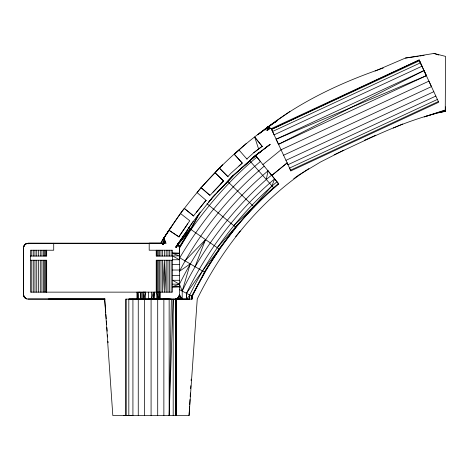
<?xml version="1.0" encoding="UTF-8"?>
<svg xmlns="http://www.w3.org/2000/svg" width="469" height="469" viewBox="0 0 469 469"><rect width="100%" height="100%" fill="white"/><g stroke="black" fill="none" stroke-linecap="round" stroke-linejoin="round"><path stroke-width="0.7" d="M179.48 286.946L172.481 286.946L179.48 286.629L172.481 286.629L179.48 284.155C200.972 240.949 231.082 201.928 268.034 170.833L278.439 183.596C242.555 214.896 212.944 253.424 192.237 296.344L192.237 299.122L175.635 299.122L175.728 415.552L176.244 299.122M199.319 213.225L190.426 229.148L177.997 244.519L176.203 247.444L175.84 247.227L177.71 244.331L178.859 245.568L179.48 247.884L179.48 294.468C179.475 296.39 178.114 298.313 176.244 298.835L175.728 415.552L175.728 299.04M163.869 415.552L163.869 299.128L169.151 299.175L169.151 415.552L171.361 299.134L128.823 299.134L128.823 415.552M383.249 68.04C342.259 82.063 302.499 100.589 267.922 126.976L264.751 129.444L267.899 126.999L270.056 128.272L267.307 130.4L264.751 129.444L268.133 126.835L269.335 128.811L270.056 128.272L268.637 126.425L257.704 134.796M169.151 415.552L173.19 299.134L175.728 299.122M105.765 312.958L104.675 299.134L112.824 415.552L189.06 415.552L189.617 406.09M189.705 404.636L190.004 399.541M190.179 396.627L190.391 392.993M190.649 388.625L190.819 385.717M191.123 380.623L191.205 379.163M189.06 415.552L197.25 298.988C222.582 247.186 260.383 200.322 308.854 168.6M375.124 71.024L405.386 58.062L433.983 53.448L445.55 56.391L445.239 111.311C406.084 119.601 370.252 138.162 334.139 154.793M445.55 106.844L445.239 111.311L439.529 112.56M175.84 247.227L176.526 246.09L176.203 247.444L176.719 245.791L177.991 244.501L177.862 244.12L193.169 221.532L212.451 197.555L215.441 194.389M161.946 241.066L163.921 237.865L164.05 242.086L162.72 244.402L163.534 243.827L163.962 242.239L164.338 242.397L163.089 244.607L161.453 241.922C188.808 197.461 224.499 158.053 267.049 127.662L272.131 124.256M171.361 299.281L128.823 299.134L189.294 299.122L189.734 295.03C210.716 251.888 240.216 212.733 276.962 181.796M272.776 123.781L259.005 133.806M104.956 299.128L28.099 299.122C25.607 299.134 23.415 296.965 23.45 294.468L23.45 247.89C23.421 245.393 25.619 243.241 28.099 243.235L160.949 243.235M176.074 246.794L176.45 247.011L176.631 245.92L176.25 246.477L176.45 247.011L177.991 244.501L177.616 243.393M176.244 415.552L176.244 298.835L175.728 415.552L175.787 299.122L182.212 299.122L182.212 291.079L190.226 263.883L179.48 257.669M179.48 289.637L182.212 291.079C202.585 248.816 231.346 210.769 266.31 179.492L268.034 170.833M143.866 299.134L145.542 292.14L142.746 292.14L142.746 299.134L143.866 292.152L143.866 299.134L145.554 299.128L145.542 292.14M165.979 243.223L165.416 242.878L163.921 237.865L164.39 242.297L165.979 243.223L163.921 237.865L164.127 242.127L165.1 242.684L164.05 242.086L162.72 244.402M151.563 299.128L153.363 292.14L153.363 299.134L151.563 299.128L151.557 292.14M163.013 243.915L163.534 243.827L163.962 242.239L163.142 243.687L164.144 243.282C162.843 243.264 163.218 243.851 163.74 242.602L163.775 243.235M25.256 244.402L23.608 246.688L24.81 244.607L25.772 243.868L28.099 243.399L161.014 243.253M178.103 297.768L179.322 295.669L182.212 299.122L177.264 298.419L176.022 298.976L182.212 299.122L179.48 294.468C179.193 298.735 175.535 299.316 176.145 299.116L176.244 298.835L176.045 299.122M176.18 246.612L176.45 247.011L177.991 244.501C177.54 243.458 179.996 247.439 179.48 247.89L190.994 229.54L200.234 212.094M191.792 299.122L191.792 296.127L204.859 272.342L195.04 266.673L205.545 239.606L188.157 227.588M248.992 161.418L255.628 155.462L244.455 165.498M266.234 128.887L266.615 128.506L265.724 128.676L268.415 127.093M179.48 258.296L179.733 257.809C201.172 221.626 228.092 188.509 260.412 161.494L255.617 155.45L252.181 158.545L255.687 155.421M175.945 247.04L176.104 246.741M264.223 166.161C229.687 195.368 200.585 231.217 179.48 271.24L190.226 263.883L195.04 266.673M186.474 299.122L186.474 293.313C207.644 249.707 237.519 210.2 274.617 178.929L271.961 185.876L235.567 227.078L219.087 248.969L204.437 272.114L191.792 296.127L191.862 299.122L192.237 296.344L182.212 291.079L179.48 284.185L172.481 280.286L179.48 280.286M163.171 243.622L164.555 242.027L163.2 243.563L163.534 243.827L164.42 242.268L163.089 244.607M256.613 154.77L255.523 155.526L278.738 183.977C255.998 202.919 236.98 225.765 217.188 247.655L205.545 239.606L184.944 260.84M163.816 243.305L163.4 243.229L163.06 243.821M163.869 243.235L164.39 242.297L165.416 242.878M164.144 243.282L163.194 243.599L163.4 243.229L163.534 243.827L163.148 243.663M162.96 243.27L164.144 243.229L163.194 243.599L163.863 242.409M53.718 243.235L53.718 250.223L30.432 250.223L30.432 292.14L172.481 292.14L172.481 250.223L149.195 250.223L149.195 243.235L160.697 243.27L161.453 241.922L164.05 242.086L163.218 243.563M163.4 243.235L163.218 243.552L163.558 242.942M179.328 246.77L190.426 229.148L182.189 236.88M26.721 243.663L160.949 243.399M180.413 213.436L189.757 220.747L187.735 223.789L178.865 236.822L168.992 230.273L162.567 239.97L181.292 212.135L184.299 208.412L193.82 216.121M204.437 272.114L219.498 249.244L217.188 247.655M163.558 238.498L171.144 227.072M179.193 242.139L177.71 244.331L179.738 241.353M178.865 236.822L187.735 223.789M177.241 245.041L176.848 245.598L193.169 221.532M176.79 245.68L177.188 245.117M181.591 238.627L176.25 246.477L177.124 245.199L176.848 245.598M177.763 244.267L178.853 245.568L179.48 247.89L190.426 229.148L178.109 244.607L178.783 245.568L178.261 245.305M190.994 229.54C209.977 202.93 231.657 178.056 256.848 157.144L255.611 155.468M267.23 127.896L267.875 127.064M196.06 217.938L198.815 214.503M196.294 212.422L206.032 200.316L193.509 215.887L184.299 208.412M269.136 128.166L269.517 128.682L268.843 127.767L267.307 130.4L269.517 128.682L269.136 128.166L267.307 130.4L268.133 126.835L268.796 128.043M235.678 236.587L240.333 230.971M256.883 154.471L233.263 175.541L212.428 197.56L208.506 202.45L212.451 197.555L233.263 175.541L255.822 155.268L270.132 144.352L255.57 155.591L261.251 151.159M233.064 175.752L225.929 183.303M215.423 172.404L222.699 164.701M220.571 184.235L223.59 181.034L215.078 172.768L223.408 180.858M217.733 191.962L233.263 175.541L256.895 154.477M228.063 181.057L233.263 175.541M212.996 192.226L223.59 181.034L209.977 195.409L201.031 187.612L219.439 168.16L228.098 176.825M219.246 190.355L220.735 188.79M177.264 298.413L176.139 298.976L177.264 299.046L175.992 298.999L177.241 299.122L175.951 299.017L177.147 298.495L178.859 296.801L182.212 299.122L176.022 298.976L177.147 298.495L176.098 298.958L177.264 298.905L176.127 298.917L177.264 298.413L177.264 299.328L175.957 299.316M266.691 128.424L267.049 127.662M249.485 160.486L273.503 187.618L233.767 225.607L206.976 203.71M246.846 158.968L253.723 152.753L262.153 146.328L254.702 137.089L258.612 149.031L253.723 152.753M246.125 143.631L234.307 154.283L242.262 163.083L238.985 166.026M242.262 163.083L230.983 173.208L227.828 176.561L219.439 168.16M262.916 164.578L281.048 149.775L428.906 81.143L431.445 86.607L283.581 155.239M266.31 179.492L271.569 175.183M287.151 162.913L271.791 175.447L287.151 162.913L287.972 164.707L435.842 96.069M256.045 155.21L256.994 154.442M163.165 243.229L163.482 243.229M258.179 153.539L259.222 152.718M255.57 155.591L256.69 154.711M264.024 149.042L270.132 144.352M261.11 151.264L259.961 152.144L260.881 151.446M258.612 149.031L262.153 146.328M259.287 133.577L263.953 130.036M258.396 153.34L259.298 152.654M269.335 128.811L270.056 128.272L268.766 128.148L267.922 126.976M293.741 178.707L298.425 175.236L320.573 161.981L343.853 150.162M268.637 126.425L289.912 111.475M177.264 244.994L177.991 244.501M273.345 123.453L276.388 121.448M274.6 122.585L277.027 120.99M268.79 128.553L270.056 127.826M23.767 246.635L24.265 246.377M178.261 297.065L178.853 296.801M278.51 144.311L423.999 70.579L426.368 75.673L278.51 144.311L276.147 139.211L423.999 70.579M24.658 245.305L24.054 245.568M375.804 135.178L364.46 140.243M272.559 131.484L420.417 62.852L419.098 60.014L438.708 102.26L290.856 170.898L271.246 128.653L271.58 129.374L419.098 60.014L421.971 66.205L274.119 134.838L271.246 128.653L419.098 60.014L426.368 75.673L276.147 139.211M271.58 129.374L419.433 60.741M285.943 160.339L433.807 91.695M437.395 99.428L289.537 168.066L290.856 170.898M290.522 170.183L438.374 101.538M393.303 128.031L402.713 123.998M176.203 298.859L177.147 298.495M177.264 298.97L176.397 298.976L177.264 299.328L175.881 299.304M405.386 58.062L418.336 56.233M419.773 56.028L421.215 55.823M422.651 55.623L424.087 55.418M176.543 299.116L177.264 299.328L175.816 299.269M443.07 111.446L445.239 111.311L444.975 110.033M97.822 243.646L161.014 243.446M149.195 243.235L161.453 243.235M23.45 247.89L23.608 295.669L24.81 297.768L26.897 298.97M30.432 256.045L46.683 256.045L46.683 250.223M172.481 256.051L156.224 256.051L156.224 250.223M172.481 259.75L179.48 259.75L172.481 255.886L179.48 255.886L172.481 253.401L179.48 253.401L172.481 253.09L179.48 253.09M30.432 260.236L46.683 260.236L46.683 292.14M172.481 260.236L156.224 260.236L156.224 292.14M172.481 264.622L179.48 264.622M172.481 270.027L179.48 270.027M172.481 275.42L179.48 275.42M172.481 284.155L179.48 284.155M24.054 296.801L25.772 298.495L26.721 298.7M123.769 415.552L131.725 415.552M161.014 243.388L28.099 243.235L28.099 243.868M48.436 298.988L105.085 299.04L28.099 298.97M176.309 299.111L189.294 299.122M28.099 243.399L105.085 243.646M170.323 299.204L148.556 299.128L148.556 292.14M176.162 299.111L177.264 299.128M176.778 298.982L176.408 298.976L177.048 299.005M176.127 299.193L177.264 299.328M433.983 53.448L438.75 55.014M23.608 295.669L24.265 296.003M176.719 245.791L177.042 245.932L176.743 245.756M163.974 242.192L164.338 242.397M168.992 230.273L179.187 237.038M233.767 225.607L235.948 227.383L202.42 270.941L186.474 293.313L186.791 299.122L189.734 295.03L189.734 299.122M206.319 200.568L197.044 192.554L201.031 187.612L209.713 195.192M227.612 181.48L254.087 206.923M25.256 297.956L24.124 296.801L23.767 295.74M178.032 244.789L178.783 245.568M273.503 187.618L273.837 187.981L278.439 183.596L278.738 183.977M242.039 162.831L234.307 154.283L239.02 150.021L247.093 159.243M255.511 155.503L256.848 157.144M254.702 137.089L262.394 146.633M178.109 244.607L178.853 245.568M176.203 246.583L176.45 247.011M25.772 243.868L26 244.32M163.353 243.305L163.534 243.827M156.763 299.128L156.757 292.14L158.61 299.128L158.592 292.14L159.765 299.128L159.765 292.14M156.757 292.14L157.994 299.128M178.648 296.003L178.783 296.801M105.877 314.412L106.223 318.779M106.393 320.96L106.68 324.595M106.909 327.509L107.19 331.149M107.477 334.784L107.653 336.965M107.993 341.332L108.11 342.786M179.48 248.066L179.733 257.809M173.19 415.552L173.19 299.134L125.622 299.134L125.622 415.552M171.173 250.223L171.173 256.051M171.173 260.236L171.173 292.14M169.643 250.223L169.643 256.051M169.643 260.236L169.643 292.14M167.961 250.223L167.961 256.051M167.961 260.236L167.961 292.14M166.184 250.223L166.184 256.051M166.184 260.236L166.184 292.14L164.39 260.236L164.39 292.14L162.62 260.236L162.62 292.14M164.39 250.223L164.39 256.051M162.62 250.223L162.62 256.051M160.973 250.223L160.973 256.051M160.973 260.236L160.973 292.14M160.158 292.14L160.158 299.128M159.501 250.223L159.501 256.051M159.501 260.236L159.501 292.14M158.229 250.223L158.229 256.051M158.229 260.236L158.229 292.14M157.707 299.128L157.707 415.552M157.256 250.223L157.256 256.051M157.256 260.236L157.256 292.14M156.576 250.223L156.576 256.051M156.576 260.236L156.576 292.14M151.082 299.134L151.082 415.552M144.458 299.134L144.458 415.552M141.239 299.134L141.239 292.14L140.354 299.134L140.342 292.14L138.502 292.152L138.507 299.134L137.341 292.152L137.341 299.134M138.255 299.134L138.255 415.552M136.948 292.152L136.948 299.134M132.926 299.134L132.926 415.552M126.237 299.134L126.237 415.552M46.325 250.223L46.325 256.045M46.325 260.236L46.325 292.14M45.657 250.223L45.663 256.045M45.663 260.236L45.663 292.14M44.666 250.223L44.672 256.045M44.672 260.236L44.672 292.14M43.424 250.223L43.424 256.045M43.424 260.236L43.424 292.14M41.934 250.223L41.934 256.045M41.934 260.236L41.934 292.14M40.287 250.223L40.287 256.045M40.287 260.236L40.287 292.14M38.528 250.223L38.528 256.045M38.528 260.236L38.528 292.14M36.734 250.223L36.734 256.045M36.734 260.236L36.734 292.14M34.964 250.223L34.964 256.045M34.964 260.236L34.964 292.14M33.27 250.223L33.27 256.045M33.27 260.236L33.27 292.14M31.74 250.223L31.74 256.045M31.74 260.236L31.74 292.14M154.36 292.14L153.363 299.134L154.36 299.128L154.36 292.14M163.323 243.358L163.036 243.88L163.329 243.352M270.056 128.272L269.124 128.647L268.133 126.835L268.872 128.289L270.056 128.272M444.184 110.332L424.246 116.892L445.292 110.332L444.184 110.332"/></g></svg>
